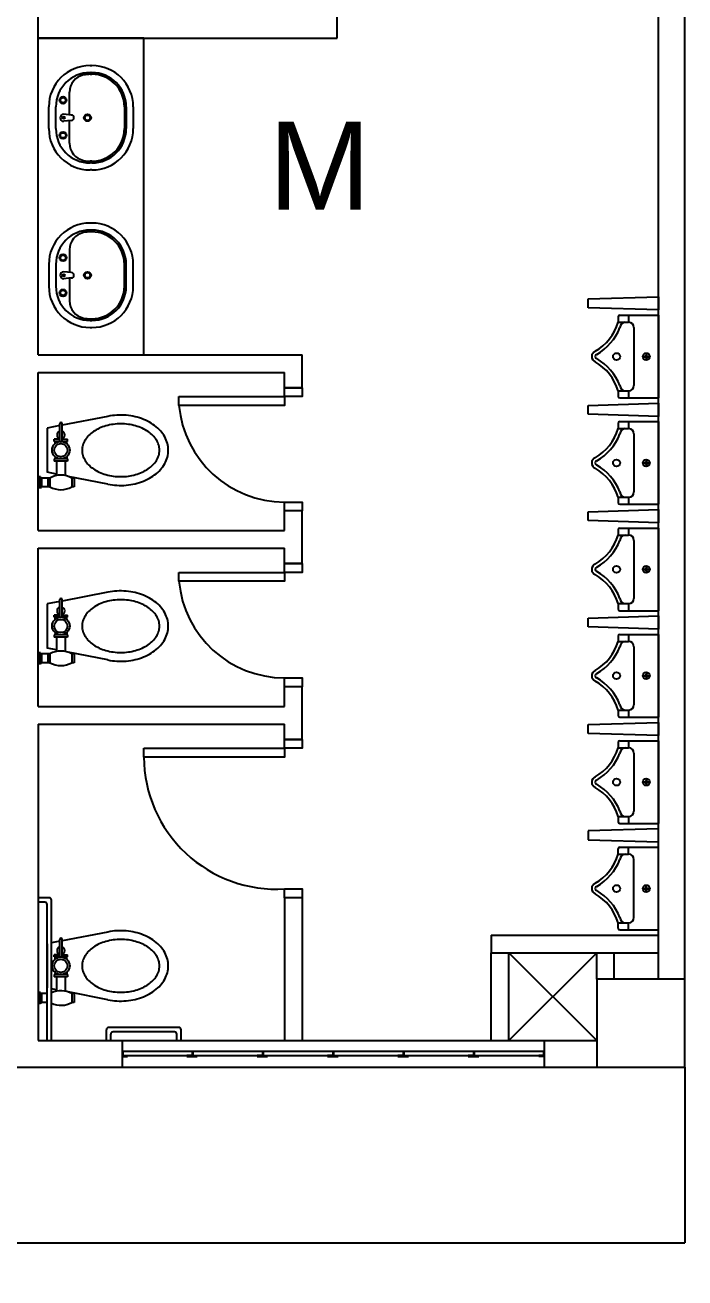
# Model space of a CAD drawing. Header units: millimetres. Extents: x -616979 to 2364082, y 43054 to 1637649.
# Drawn here: x -375021 to -371270, y 75550 to 82674 of the extents above; entities that cross this region are included whole.
import ezdxf

# ---------------------------------------------------------------- set-up
doc = ezdxf.new("R2010")
doc.units = ezdxf.units.MM
for name, color, linetype in [('a-columns', 7, 'Continuous'), ('a-door', 1, 'Continuous'), ('a-label', 9, 'Continuous'), ('a-line', 7, 'Continuous'), ('a-plumbing fixtures', 7, 'Continuous'), ('a-wall', 5, 'Continuous'), ('a-window', 8, 'Continuous')]:
    doc.layers.add(name, color=color, linetype=linetype)
doc.styles.add('-kitz', font='arial.ttf')

msp = doc.modelspace()

# ---------------------------------------------------------------- hatches: boundary and pattern name
at = {"layer": 'a-wall'}
for points in [[(-374464.635, 76839.271), (-374469.635, 76839.271), (-374469.635, 76809.271), (-374439.635, 76809.271), (-374439.635, 76814.271), (-374464.635, 76814.271)], [(-374464.635, 76839.271), (-374469.635, 76839.271), (-374469.635, 76809.271), (-374439.635, 76809.271), (-374439.635, 76814.271), (-374464.635, 76814.271)], [(-373642.135, 76809.271), (-373642.135, 76814.271), (-373667.135, 76814.271), (-373667.135, 76839.271), (-373672.135, 76839.271), (-373672.135, 76814.271), (-373702.135, 76814.271), (-373702.135, 76809.271)], [(-373642.135, 76809.271), (-373642.135, 76814.271), (-373667.135, 76814.271), (-373667.135, 76839.271), (-373672.135, 76839.271), (-373672.135, 76814.271), (-373702.135, 76814.271), (-373702.135, 76809.271)], [(-373242.135, 76809.271), (-373242.135, 76814.271), (-373267.135, 76814.271), (-373267.135, 76839.271), (-373272.135, 76839.271), (-373272.135, 76814.271), (-373302.135, 76814.271), (-373302.135, 76809.271)], [(-373242.135, 76809.271), (-373242.135, 76814.271), (-373267.135, 76814.271), (-373267.135, 76839.271), (-373272.135, 76839.271), (-373272.135, 76814.271), (-373302.135, 76814.271), (-373302.135, 76809.271)], [(-372074.635, 76814.271), (-372099.635, 76814.271), (-372099.635, 76809.271), (-372069.635, 76809.271), (-372069.635, 76839.271), (-372074.635, 76839.271)], [(-372074.635, 76814.271), (-372099.635, 76814.271), (-372099.635, 76809.271), (-372069.635, 76809.271), (-372069.635, 76839.271), (-372074.635, 76839.271)]]:
    msp.add_hatch(color=256, dxfattribs=at).paths.add_polyline_path(points)
at = {"layer": 'a-window'}
for points in [[(-374042.135, 76809.271), (-374042.135, 76814.271), (-374067.135, 76814.271), (-374067.135, 76839.271), (-374072.135, 76839.271), (-374072.135, 76814.271), (-374102.135, 76814.271), (-374102.135, 76809.271)], [(-374042.135, 76809.271), (-374042.135, 76814.271), (-374067.135, 76814.271), (-374067.135, 76839.271), (-374072.135, 76839.271), (-374072.135, 76814.271), (-374102.135, 76814.271), (-374102.135, 76809.271)], [(-372842.135, 76809.271), (-372842.135, 76814.271), (-372867.135, 76814.271), (-372867.135, 76839.271), (-372872.135, 76839.271), (-372872.135, 76814.271), (-372902.135, 76814.271), (-372902.135, 76809.271)], [(-372842.135, 76809.271), (-372842.135, 76814.271), (-372867.135, 76814.271), (-372867.135, 76839.271), (-372872.135, 76839.271), (-372872.135, 76814.271), (-372902.135, 76814.271), (-372902.135, 76809.271)], [(-372442.135, 76809.271), (-372442.135, 76814.271), (-372467.135, 76814.271), (-372467.135, 76839.271), (-372472.135, 76839.271), (-372472.135, 76814.271), (-372502.135, 76814.271), (-372502.135, 76809.271)], [(-372442.135, 76809.271), (-372442.135, 76814.271), (-372467.135, 76814.271), (-372467.135, 76839.271), (-372472.135, 76839.271), (-372472.135, 76814.271), (-372502.135, 76814.271), (-372502.135, 76809.271)]]:
    msp.add_hatch(color=8, dxfattribs=at).paths.add_polyline_path(points)

# ---------------------------------------------------------------- linework, layer by layer
at = {"layer": 'a-columns'}
msp.add_lwpolyline([(-371269.635, 77249.271), (-371769.635, 77249.271), (-371769.635, 76749.271), (-371269.635, 76749.271)], close=True, dxfattribs=at)
at = {"layer": 'a-door'}
for p, q in [((-373446.331, 80611.771), (-373546.331, 80611.771)), ((-373446.331, 79911.771), (-373546.331, 79911.771)), ((-373446.331, 79611.771), (-373546.331, 79611.771)), ((-373446.331, 78911.771), (-373546.331, 78911.771)), ((-373446.331, 78611.771), (-373546.331, 78611.771)), ((-373446.331, 77711.771), (-373546.331, 77711.771))]:
    msp.add_line(p, q, dxfattribs=at)
for points in [[(-373546.331, 80611.771), (-373446.331, 80611.771), (-373446.331, 80561.771), (-373546.331, 80561.771)], [(-374146.331, 80561.771), (-373546.331, 80561.771), (-373546.331, 80511.771), (-374146.331, 80511.771)], [(-373546.331, 79961.771), (-373446.331, 79961.771), (-373446.331, 79911.771), (-373546.331, 79911.771)], [(-373546.331, 79611.771), (-373446.331, 79611.771), (-373446.331, 79561.771), (-373546.331, 79561.771)], [(-374146.331, 79561.771), (-373546.331, 79561.771), (-373546.331, 79511.771), (-374146.331, 79511.771)], [(-373546.331, 78961.771), (-373446.331, 78961.771), (-373446.331, 78911.771), (-373546.331, 78911.771)], [(-373546.331, 78611.771), (-373446.331, 78611.771), (-373446.331, 78561.771), (-373546.331, 78561.771)], [(-374346.331, 78561.771), (-373546.331, 78561.771), (-373546.331, 78511.771), (-374346.331, 78511.771)], [(-373546.331, 77761.771), (-373446.331, 77761.771), (-373446.331, 77711.771), (-373546.331, 77711.771)]]:
    msp.add_lwpolyline(points, close=True, dxfattribs=at)
for centre, radius, start, end in [((-373544.788, 80565.727), 603.958, 185.1254488, 269.853657), ((-373544.788, 79565.727), 603.958, 185.1254488, 269.853657), ((-373590.395, 78516.436), 755.95, 180.3535258, 273.3416947)]:
    msp.add_arc(centre, radius, start, end, dxfattribs=at)
at = {"layer": 'a-line', "color": 8}
for p in [(-371269.635, 76749.271), (-378269.635, 75749.271)]:
    msp.add_line(p, (-371269.635, 75749.271), dxfattribs=at)
at = {"layer": 'a-line'}
for radius, start, end in [(72110.798, 335.06515321, 50.87164645), (70610.798, 336.25456373, 49.68223593)]:
    msp.add_arc((-422444.654, 99074.101), radius, start, end, dxfattribs=at)
at = {"layer": 'a-plumbing fixtures', "color": 8}
for p, q in [((-374346.331, 80799.271), (-374346.331, 82599.271)), ((-374651.331, 82444.142), (-374641.331, 82444.142)), ((-374651.331, 82404.142), (-374641.331, 82404.142)), ((-374651.331, 82394.142), (-374641.331, 82394.142)), ((-374768.331, 82163.295), (-374768.331, 82292.424)), ((-374886.331, 82085.142), (-374886.331, 82209.142)), ((-374846.331, 82085.142), (-374846.331, 82209.142)), ((-374758.331, 82162.142), (-374801.704, 82167.142)), ((-374456.331, 82209.142), (-374456.331, 82085.142)), ((-374446.331, 82209.142), (-374446.331, 82085.142)), ((-374406.331, 82209.142), (-374406.331, 82085.142)), ((-374758.331, 82132.142), (-374801.704, 82127.142)), ((-374768.331, 82001.859), (-374768.331, 82130.989)), ((-374641.331, 81900.142), (-374651.331, 81900.142)), ((-374641.331, 81890.142), (-374651.331, 81890.142)), ((-374641.331, 81850.142), (-374651.331, 81850.142)), ((-374641.331, 81548.401), (-374651.331, 81548.401)), ((-374641.331, 81508.401), (-374651.331, 81508.401)), ((-374641.331, 81498.401), (-374651.331, 81498.401)), ((-374768.331, 81396.684), (-374768.331, 81267.554)), ((-374886.331, 81313.401), (-374886.331, 81189.401)), ((-374846.331, 81313.401), (-374846.331, 81189.401)), ((-374456.331, 81189.401), (-374456.331, 81313.401)), ((-374446.331, 81189.401), (-374446.331, 81313.401)), ((-374406.331, 81189.401), (-374406.331, 81313.401)), ((-374758.331, 81266.401), (-374801.704, 81271.401)), ((-374758.331, 81236.401), (-374801.704, 81231.401)), ((-374768.331, 81235.248), (-374768.331, 81106.119)), ((-371819.635, 81116.771), (-371419.635, 81129.271)), ((-371819.635, 81066.771), (-371819.635, 81116.771)), ((-371419.635, 81129.271), (-371419.635, 81054.271)), ((-374651.331, 81004.401), (-374641.331, 81004.401)), ((-371419.635, 81054.271), (-371819.635, 81066.771)), ((-374651.331, 80994.401), (-374641.331, 80994.401)), ((-374651.331, 80954.401), (-374641.331, 80954.401)), ((-371819.635, 80511.771), (-371419.635, 80524.271)), ((-371819.635, 80461.771), (-371819.635, 80511.771)), ((-371419.635, 80524.271), (-371419.635, 80449.271)), ((-374550.531, 80449.03), (-374810.881, 80399.113)), ((-371419.635, 80449.271), (-371819.635, 80461.771)), ((-374824.381, 80396.524), (-374896.331, 80382.73)), ((-374896.331, 80382.73), (-374896.331, 80131.43)), ((-374824.381, 80307.08), (-374824.381, 80407.08)), ((-374810.881, 80307.08), (-374810.881, 80407.08)), ((-374855.131, 80307.08), (-374855.131, 80319.58)), ((-374824.381, 80319.58), (-374855.131, 80319.58)), ((-374824.381, 80307.08), (-374855.131, 80307.08)), ((-374851.063, 80294.258), (-374851.063, 80307.08)), ((-374810.881, 80319.58), (-374780.131, 80319.58)), ((-374810.881, 80307.08), (-374780.131, 80307.08)), ((-374784.198, 80294.258), (-374784.198, 80307.08)), ((-374780.131, 80307.08), (-374780.131, 80319.58)), ((-374851.063, 80219.901), (-374851.063, 80207.08)), ((-374784.198, 80219.901), (-374784.198, 80207.08)), ((-374855.131, 80207.08), (-374855.131, 80194.58)), ((-374780.131, 80207.08), (-374855.131, 80207.08)), ((-374780.131, 80194.58), (-374855.131, 80194.58)), ((-374842.631, 80194.58), (-374842.631, 80112.48)), ((-374792.631, 80194.58), (-374792.631, 80112.48)), ((-374780.131, 80207.08), (-374780.131, 80194.58)), ((-374933.831, 80104.822), (-374946.331, 80104.822)), ((-374946.331, 80104.822), (-374946.331, 80042.322)), ((-374933.831, 80042.322), (-374933.831, 80104.822)), ((-374933.831, 80104.822), (-374933.831, 80098.572)), ((-374933.831, 80098.572), (-374933.831, 80101.697)), ((-374933.831, 80101.697), (-374927.581, 80101.697)), ((-374927.581, 80101.697), (-374927.581, 80045.447)), ((-374892.631, 80098.572), (-374927.581, 80098.572)), ((-374842.631, 80120.963), (-374896.331, 80131.43)), ((-374892.631, 80098.572), (-374892.631, 80048.572)), ((-374880.131, 80098.572), (-374892.631, 80098.572)), ((-374880.131, 80098.572), (-374880.131, 80048.572)), ((-374550.531, 80064.03), (-374776.086, 80107.993)), ((-374755.131, 80098.572), (-374755.131, 80048.572)), ((-374742.631, 80098.572), (-374755.131, 80098.572)), ((-374742.631, 80098.572), (-374742.631, 80048.572)), ((-374933.831, 80042.322), (-374946.331, 80042.322)), ((-374933.831, 80048.572), (-374933.831, 80045.447)), ((-374933.831, 80042.322), (-374933.831, 80048.572)), ((-374933.831, 80045.447), (-374927.581, 80045.447)), ((-374892.631, 80048.572), (-374927.581, 80048.572)), ((-374880.131, 80048.572), (-374892.631, 80048.572)), ((-374742.631, 80048.572), (-374755.131, 80048.572)), ((-371819.635, 79906.771), (-371419.635, 79919.271)), ((-371819.635, 79856.771), (-371819.635, 79906.771)), ((-371419.635, 79919.271), (-371419.635, 79844.271)), ((-371419.635, 79844.271), (-371819.635, 79856.771)), ((-374550.531, 79449.03), (-374810.881, 79399.113)), ((-374824.381, 79396.524), (-374896.331, 79382.73)), ((-374896.331, 79382.73), (-374896.331, 79131.43)), ((-374824.381, 79307.08), (-374824.381, 79407.08)), ((-374810.881, 79307.08), (-374810.881, 79407.08)), ((-374855.131, 79307.08), (-374855.131, 79319.58)), ((-374824.381, 79319.58), (-374855.131, 79319.58)), ((-374824.381, 79307.08), (-374855.131, 79307.08)), ((-374851.063, 79294.258), (-374851.063, 79307.08)), ((-374810.881, 79319.58), (-374780.131, 79319.58)), ((-374810.881, 79307.08), (-374780.131, 79307.08)), ((-374784.198, 79294.258), (-374784.198, 79307.08)), ((-374780.131, 79307.08), (-374780.131, 79319.58)), ((-371819.635, 79301.771), (-371419.635, 79314.271)), ((-371819.635, 79251.771), (-371819.635, 79301.771)), ((-371419.635, 79314.271), (-371419.635, 79239.271)), ((-371419.635, 79239.271), (-371819.635, 79251.771)), ((-374855.131, 79207.08), (-374855.131, 79194.58)), ((-374780.131, 79207.08), (-374855.131, 79207.08)), ((-374780.131, 79194.58), (-374855.131, 79194.58)), ((-374851.063, 79219.901), (-374851.063, 79207.08)), ((-374842.631, 79194.58), (-374842.631, 79112.48)), ((-374792.631, 79194.58), (-374792.631, 79112.48)), ((-374784.198, 79219.901), (-374784.198, 79207.08)), ((-374780.131, 79207.08), (-374780.131, 79194.58)), ((-374933.831, 79104.822), (-374946.331, 79104.822)), ((-374946.331, 79104.822), (-374946.331, 79042.322)), ((-374933.831, 79042.322), (-374933.831, 79104.822)), ((-374933.831, 79104.822), (-374933.831, 79098.572)), ((-374933.831, 79098.572), (-374933.831, 79101.697)), ((-374933.831, 79101.697), (-374927.581, 79101.697)), ((-374927.581, 79101.697), (-374927.581, 79045.447)), ((-374892.631, 79098.572), (-374927.581, 79098.572)), ((-374842.631, 79120.963), (-374896.331, 79131.43)), ((-374892.631, 79098.572), (-374892.631, 79048.572)), ((-374880.131, 79098.572), (-374892.631, 79098.572)), ((-374880.131, 79098.572), (-374880.131, 79048.572)), ((-374550.531, 79064.03), (-374776.086, 79107.993)), ((-374755.131, 79098.572), (-374755.131, 79048.572)), ((-374742.631, 79098.572), (-374755.131, 79098.572)), ((-374742.631, 79098.572), (-374742.631, 79048.572)), ((-374933.831, 79042.322), (-374946.331, 79042.322)), ((-374933.831, 79048.572), (-374933.831, 79045.447)), ((-374933.831, 79042.322), (-374933.831, 79048.572)), ((-374933.831, 79045.447), (-374927.581, 79045.447)), ((-374892.631, 79048.572), (-374927.581, 79048.572)), ((-374880.131, 79048.572), (-374892.631, 79048.572)), ((-374742.631, 79048.572), (-374755.131, 79048.572)), ((-371819.635, 78696.771), (-371419.635, 78709.271)), ((-371819.635, 78646.771), (-371819.635, 78696.771)), ((-371419.635, 78709.271), (-371419.635, 78634.271)), ((-371419.635, 78634.271), (-371819.635, 78646.771)), ((-371419.635, 78104.271), (-371819.635, 78091.771)), ((-371819.635, 78091.771), (-371819.635, 78041.771)), ((-371419.635, 78029.271), (-371419.635, 78104.271)), ((-371819.635, 78041.771), (-371419.635, 78029.271)), ((-374550.531, 77517.042), (-374810.881, 77467.126)), ((-374896.331, 77450.742), (-374896.331, 77199.442)), ((-374824.381, 77464.537), (-374871.331, 77455.536)), ((-374824.381, 77375.092), (-374824.381, 77475.092)), ((-374810.881, 77375.092), (-374810.881, 77475.092)), ((-374855.131, 77375.092), (-374855.131, 77387.592)), ((-374824.381, 77387.592), (-374855.131, 77387.592)), ((-374824.381, 77375.092), (-374855.131, 77375.092)), ((-374851.063, 77362.271), (-374851.063, 77375.092)), ((-374810.881, 77387.592), (-374780.131, 77387.592)), ((-374810.881, 77375.092), (-374780.131, 77375.092)), ((-374784.198, 77362.271), (-374784.198, 77375.092)), ((-374780.131, 77375.092), (-374780.131, 77387.592)), ((-374855.131, 77275.092), (-374855.131, 77262.592)), ((-374780.131, 77275.092), (-374855.131, 77275.092)), ((-374780.131, 77262.592), (-374855.131, 77262.592)), ((-374851.063, 77287.914), (-374851.063, 77275.092)), ((-374842.631, 77262.592), (-374842.631, 77180.493)), ((-374792.631, 77262.592), (-374792.631, 77180.493)), ((-374784.198, 77287.914), (-374784.198, 77275.092)), ((-374780.131, 77275.092), (-374780.131, 77262.592)), ((-374933.831, 77172.835), (-374946.331, 77172.835)), ((-374946.331, 77172.835), (-374946.331, 77110.335)), ((-374933.831, 77110.335), (-374933.831, 77172.835)), ((-374933.831, 77172.835), (-374933.831, 77166.585)), ((-374933.831, 77166.585), (-374933.831, 77169.71)), ((-374933.831, 77169.71), (-374927.581, 77169.71)), ((-374927.581, 77169.71), (-374927.581, 77113.46)), ((-374896.331, 77166.585), (-374927.581, 77166.585)), ((-374842.631, 77188.976), (-374871.331, 77194.57)), ((-374550.531, 77132.042), (-374776.086, 77176.005)), ((-374755.131, 77166.585), (-374755.131, 77116.585)), ((-374742.631, 77166.585), (-374755.131, 77166.585)), ((-374742.631, 77166.585), (-374742.631, 77116.585)), ((-374933.831, 77110.335), (-374946.331, 77110.335)), ((-374933.831, 77116.585), (-374933.831, 77113.46)), ((-374933.831, 77110.335), (-374933.831, 77116.585)), ((-374933.831, 77113.46), (-374927.581, 77113.46)), ((-374896.331, 77116.585), (-374927.581, 77116.585)), ((-374742.631, 77116.585), (-374755.131, 77116.585))]:
    msp.add_line(p, q, dxfattribs=at)
at = {"layer": 'a-plumbing fixtures', "color": 8, "linetype": 'Continuous'}
for p, q in [((-371649.635, 81014.271), (-371649.635, 80984.271)), ((-371639.635, 81024.271), (-371419.635, 81024.271)), ((-371589.635, 81024.271), (-371589.635, 80984.271)), ((-371419.635, 81024.271), (-371419.635, 80554.271)), ((-371649.635, 80984.271), (-371589.635, 80984.271)), ((-371559.635, 80954.271), (-371559.635, 80624.271)), ((-371509.635, 80790.271), (-371494.534, 80790.271)), ((-371490.635, 80809.271), (-371490.635, 80794.17)), ((-371488.635, 80809.271), (-371488.635, 80794.17)), ((-371484.737, 80790.271), (-371469.635, 80790.271)), ((-371509.635, 80788.271), (-371494.534, 80788.271)), ((-371490.635, 80784.373), (-371490.635, 80769.271)), ((-371488.635, 80784.373), (-371488.635, 80769.271)), ((-371484.737, 80788.271), (-371469.635, 80788.271)), ((-371649.635, 80594.271), (-371589.635, 80594.271)), ((-371649.635, 80594.271), (-371649.635, 80564.271)), ((-371589.635, 80594.271), (-371589.635, 80554.271)), ((-371639.635, 80554.271), (-371419.635, 80554.271)), ((-371649.635, 80409.271), (-371649.635, 80379.271)), ((-371649.635, 80379.271), (-371589.635, 80379.271)), ((-371639.635, 80419.271), (-371419.635, 80419.271)), ((-371589.635, 80419.271), (-371589.635, 80379.271)), ((-371419.635, 80419.271), (-371419.635, 79949.271)), ((-371559.635, 80349.271), (-371559.635, 80019.271)), ((-371509.635, 80185.271), (-371494.534, 80185.271)), ((-371509.635, 80183.271), (-371494.534, 80183.271)), ((-371490.635, 80204.271), (-371490.635, 80189.17)), ((-371490.635, 80179.373), (-371490.635, 80164.271)), ((-371488.635, 80204.271), (-371488.635, 80189.17)), ((-371488.635, 80179.373), (-371488.635, 80164.271)), ((-371484.737, 80185.271), (-371469.635, 80185.271)), ((-371484.737, 80183.271), (-371469.635, 80183.271)), ((-371649.635, 79989.271), (-371589.635, 79989.271)), ((-371649.635, 79989.271), (-371649.635, 79959.271)), ((-371639.635, 79949.271), (-371419.635, 79949.271)), ((-371589.635, 79989.271), (-371589.635, 79949.271)), ((-371649.635, 79804.271), (-371649.635, 79774.271)), ((-371639.635, 79814.271), (-371419.635, 79814.271)), ((-371589.635, 79814.271), (-371589.635, 79774.271)), ((-371419.635, 79814.271), (-371419.635, 79344.271)), ((-371649.635, 79774.271), (-371589.635, 79774.271)), ((-371559.635, 79744.271), (-371559.635, 79414.271)), ((-371509.635, 79580.271), (-371494.534, 79580.271)), ((-371509.635, 79578.271), (-371494.534, 79578.271)), ((-371490.635, 79599.271), (-371490.635, 79584.17)), ((-371488.635, 79599.271), (-371488.635, 79584.17)), ((-371484.737, 79580.271), (-371469.635, 79580.271)), ((-371484.737, 79578.271), (-371469.635, 79578.271)), ((-371490.635, 79574.373), (-371490.635, 79559.271)), ((-371488.635, 79574.373), (-371488.635, 79559.271)), ((-371649.635, 79384.271), (-371589.635, 79384.271)), ((-371649.635, 79384.271), (-371649.635, 79354.271)), ((-371589.635, 79384.271), (-371589.635, 79344.271)), ((-371639.635, 79344.271), (-371419.635, 79344.271)), ((-371649.635, 79199.271), (-371649.635, 79169.271)), ((-371649.635, 79169.271), (-371589.635, 79169.271)), ((-371639.635, 79209.271), (-371419.635, 79209.271)), ((-371589.635, 79209.271), (-371589.635, 79169.271)), ((-371419.635, 79209.271), (-371419.635, 78739.271)), ((-371559.635, 79139.271), (-371559.635, 78809.271)), ((-371509.635, 78975.271), (-371494.534, 78975.271)), ((-371509.635, 78973.271), (-371494.534, 78973.271)), ((-371490.635, 78994.271), (-371490.635, 78979.17)), ((-371490.635, 78969.373), (-371490.635, 78954.271)), ((-371488.635, 78994.271), (-371488.635, 78979.17)), ((-371488.635, 78969.373), (-371488.635, 78954.271)), ((-371484.737, 78975.271), (-371469.635, 78975.271)), ((-371484.737, 78973.271), (-371469.635, 78973.271)), ((-371649.635, 78779.271), (-371589.635, 78779.271)), ((-371649.635, 78779.271), (-371649.635, 78749.271)), ((-371639.635, 78739.271), (-371419.635, 78739.271)), ((-371589.635, 78779.271), (-371589.635, 78739.271)), ((-371649.635, 78594.271), (-371649.635, 78564.271)), ((-371639.635, 78604.271), (-371419.635, 78604.271)), ((-371589.635, 78604.271), (-371589.635, 78564.271)), ((-371419.635, 78604.271), (-371419.635, 78134.271)), ((-371649.635, 78564.271), (-371589.635, 78564.271)), ((-371559.635, 78534.271), (-371559.635, 78204.271)), ((-371509.635, 78370.271), (-371494.534, 78370.271)), ((-371509.635, 78368.271), (-371494.534, 78368.271)), ((-371490.635, 78389.271), (-371490.635, 78374.17)), ((-371488.635, 78389.271), (-371488.635, 78374.17)), ((-371484.737, 78370.271), (-371469.635, 78370.271)), ((-371484.737, 78368.271), (-371469.635, 78368.271)), ((-371490.635, 78364.373), (-371490.635, 78349.271)), ((-371488.635, 78364.373), (-371488.635, 78349.271)), ((-371649.635, 78174.271), (-371649.635, 78144.271)), ((-371649.635, 78174.271), (-371589.635, 78174.271)), ((-371589.635, 78174.271), (-371589.635, 78134.271)), ((-371639.635, 78134.271), (-371419.635, 78134.271)), ((-371649.635, 77959.271), (-371649.635, 77989.271)), ((-371649.635, 77959.271), (-371589.635, 77959.271)), ((-371639.635, 77999.271), (-371419.635, 77999.271)), ((-371589.635, 77959.271), (-371589.635, 77999.271)), ((-371559.635, 77599.271), (-371559.635, 77929.271)), ((-371509.635, 77765.271), (-371494.534, 77765.271)), ((-371509.635, 77763.271), (-371494.534, 77763.271)), ((-371490.635, 77769.17), (-371490.635, 77784.271)), ((-371490.635, 77744.271), (-371490.635, 77759.373)), ((-371488.635, 77769.17), (-371488.635, 77784.271)), ((-371488.635, 77744.271), (-371488.635, 77759.373)), ((-371484.737, 77765.271), (-371469.635, 77765.271)), ((-371484.737, 77763.271), (-371469.635, 77763.271)), ((-371649.635, 77569.271), (-371589.635, 77569.271)), ((-371649.635, 77539.271), (-371649.635, 77569.271)), ((-371639.635, 77529.271), (-371419.635, 77529.271)), ((-371589.635, 77529.271), (-371589.635, 77569.271))]:
    msp.add_line(p, q, dxfattribs=at)
at = {"layer": 'a-plumbing fixtures', "color": 8}
for centre, radius in [((-374805.461, 82247.142), 20), ((-374805.461, 82247.142), 15), ((-374801.704, 82147.142), 6.243), ((-374666.331, 82147.142), 20), ((-374666.331, 82147.142), 15), ((-374805.461, 82047.142), 20), ((-374805.461, 82047.142), 15), ((-374805.461, 81351.401), 20), ((-374805.461, 81351.401), 15), ((-374801.704, 81251.401), 6.243), ((-374666.331, 81251.401), 20), ((-374666.331, 81251.401), 15), ((-374805.461, 81151.401), 20), ((-374805.461, 81151.401), 15), ((-374817.631, 80257.08), 50), ((-374817.631, 80257.08), 37.5), ((-374817.631, 79257.08), 50), ((-374817.631, 79257.08), 37.5), ((-374817.631, 77325.092), 50), ((-374817.631, 77325.092), 37.5)]:
    msp.add_circle(centre, radius, dxfattribs=at)
at = {"layer": 'a-plumbing fixtures', "color": 8, "linetype": 'Continuous'}
for centre in [(-371658.415, 80789.271), (-371489.635, 80789.271), (-371658.415, 80184.271), (-371489.635, 80184.271), (-371658.415, 79579.271), (-371489.635, 79579.271), (-371658.415, 78974.271), (-371489.635, 78974.271), (-371658.415, 78369.271), (-371489.635, 78369.271), (-371658.415, 77764.271), (-371489.635, 77764.271)]:
    msp.add_circle(centre, 20, dxfattribs=at)
at = {"layer": 'a-plumbing fixtures', "color": 8}
for centre, radius, start, end in [((-374651.331, 82209.142), 235, 90, 180), ((-374641.331, 82209.142), 235, 0, 90), ((-374651.331, 82209.142), 195, 90, 180), ((-374668.331, 82292.424), 100, 101.536959, 180), ((-374651.331, 82209.142), 185, 90, 101.536959), ((-374641.331, 82209.142), 195, 0, 90), ((-374641.331, 82209.142), 185, 0, 90), ((-374801.704, 82147.142), 20, 90, 270), ((-374758.331, 82147.142), 15, 270, 90), ((-374651.331, 82085.142), 235, 180, 270), ((-374651.331, 82085.142), 195, 180, 270), ((-374641.331, 82085.142), 185, 270, 0), ((-374641.331, 82085.142), 195, 270, 0), ((-374641.331, 82085.142), 235, 270, 0), ((-374668.331, 82001.859), 100, 180, 258.463041), ((-374651.331, 82085.142), 185, 258.463041, 270), ((-374651.331, 81313.401), 235, 90, 180), ((-374651.331, 81313.401), 195, 90, 180), ((-374641.331, 81313.401), 235, 0, 90), ((-374641.331, 81313.401), 195, 0, 90), ((-374668.331, 81396.684), 100, 101.536959, 180), ((-374651.331, 81313.401), 185, 90, 101.536959), ((-374641.331, 81313.401), 185, 0, 90), ((-374801.704, 81251.401), 20, 90, 270), ((-374758.331, 81251.401), 15, 270, 90), ((-374651.331, 81189.401), 235, 180, 270), ((-374651.331, 81189.401), 195, 180, 270), ((-374641.331, 81189.401), 185, 270, 0), ((-374641.331, 81189.401), 195, 270, 0), ((-374641.331, 81189.401), 235, 270, 0), ((-374668.331, 81106.119), 100, 180, 258.463041), ((-374651.331, 81189.401), 185, 258.463041, 270), ((-374477.75, 80100.492), 356.012, 93.4144985, 101.7936922), ((-374477.07, 80092.869), 363.662, 85.1888191, 93.4499231), ((-374475.961, 80103.428), 353.047, 76.7982905, 85.2243902), ((-374469.637, 80129.459), 326.259, 67.9537023, 76.8355496), ((-374817.631, 80343.23), 21.797, 108.039276, 251.960724), ((-374817.631, 80407.08), 6.75, 0, 180), ((-374817.631, 80343.23), 21.797, 288.039276, 71.960724), ((-374531.353, 80212.856), 180.776, 124.0737374, 135.3657223), ((-374507.101, 80177.367), 223.759, 114.3323623, 124.1263519), ((-374489.399, 80138.813), 266.182, 105.6626164, 114.384851), ((-374479.951, 80106.018), 300.31, 97.6619613, 105.7091653), ((-374477.181, 80087.173), 319.356, 89.9801042, 97.703553), ((-374476.96, 80087.173), 319.356, 82.296447, 90.0198958), ((-374474.191, 80106.018), 300.31, 74.2908347, 82.3380387), ((-374464.742, 80138.813), 266.182, 65.615149, 74.3373836), ((-374447.04, 80177.367), 223.759, 55.8736481, 65.6676377), ((-374455.252, 80164.456), 288.422, 58.349299, 67.9927593), ((-374422.789, 80212.856), 180.776, 44.6342777, 55.9262626), ((-374433.036, 80200.192), 246.344, 47.6731347, 58.3864821), ((-374406.382, 80229.327), 206.856, 35.6604886, 47.6973814), ((-374579.825, 80252.365), 117.858, 148.5076859, 163.5229414), ((-374557.593, 80238.652), 143.979, 135.3343881, 148.476292), ((-374396.548, 80238.652), 143.979, 31.5237079, 44.6656119), ((-374374.316, 80252.365), 117.858, 16.4770586, 31.4923141), ((-374380.861, 80247.672), 175.426, 22.2179226, 35.6516378), ((-374362.481, 80255.359), 155.504, 7.6008212, 22.1566713), ((-374592.559, 80256.369), 104.512, 163.6482619, 179.9122405), ((-374592.559, 80256.69), 104.512, 180.0877595, 196.3517381), ((-374579.825, 80260.694), 117.858, 196.4770586, 211.4923141), ((-374374.316, 80260.694), 117.858, 328.5076859, 343.5229414), ((-374361.582, 80256.369), 104.512, 0.0877595, 16.3517381), ((-374361.582, 80256.69), 104.512, 343.6482619, 359.9122405), ((-374362.485, 80257.701), 155.508, 337.8388906, 352.3944772), ((-374355.794, 80256.53), 148.721, 352.5006055, 7.4946845), ((-374557.593, 80274.407), 143.979, 211.523708, 224.6656119), ((-374531.353, 80300.203), 180.776, 224.6342777, 235.9262626), ((-374507.101, 80335.692), 223.759, 235.8736481, 245.6676377), ((-374447.04, 80335.692), 223.759, 294.3323623, 304.1263519), ((-374422.789, 80300.203), 180.776, 304.0737374, 315.3657223), ((-374396.548, 80274.407), 143.979, 315.3343881, 328.476292), ((-374406.391, 80283.74), 206.868, 312.2990685, 324.3355213), ((-374380.868, 80265.391), 175.434, 324.3443582, 337.7776567), ((-374817.631, 79987.56), 127.397, 60.6205568, 119.3794432), ((-374489.399, 80374.246), 266.182, 245.615149, 254.3373836), ((-374479.951, 80407.041), 300.31, 254.2908347, 262.3380387), ((-374477.181, 80425.886), 319.356, 262.296447, 270.0198958), ((-374476.96, 80425.886), 319.356, 269.9801042, 277.703553), ((-374474.191, 80407.041), 300.31, 277.6619613, 285.7091653), ((-374469.64, 80383.61), 326.27, 283.1617666, 292.043424), ((-374464.742, 80374.246), 266.182, 285.6626164, 294.384851), ((-374455.258, 80348.614), 288.435, 292.0043673, 301.6475398), ((-374433.044, 80312.878), 246.357, 301.6103549, 312.323322), ((-374817.631, 80159.585), 127.397, 240.6205568, 299.3794432), ((-374477.751, 80412.562), 356.007, 258.2036454, 266.5829207), ((-374477.07, 80420.191), 363.662, 266.5474959, 274.8085926), ((-374475.962, 80409.637), 353.053, 274.7730219, 283.199025), ((-374477.75, 79100.492), 356.012, 93.4144985, 101.7936922), ((-374477.07, 79092.869), 363.662, 85.1888191, 93.4499231), ((-374475.961, 79103.428), 353.047, 76.7982905, 85.2243902), ((-374469.637, 79129.459), 326.259, 67.9537023, 76.8355496), ((-374817.631, 79407.08), 6.75, 0, 180), ((-374507.101, 79177.367), 223.759, 114.3323623, 124.1263519), ((-374489.399, 79138.813), 266.182, 105.6626164, 114.384851), ((-374479.951, 79106.018), 300.31, 97.6619613, 105.7091653), ((-374477.181, 79087.173), 319.356, 89.9801042, 97.703553), ((-374476.96, 79087.173), 319.356, 82.296447, 90.0198958), ((-374474.191, 79106.018), 300.31, 74.2908347, 82.3380387), ((-374464.742, 79138.813), 266.182, 65.615149, 74.3373836), ((-374447.04, 79177.367), 223.759, 55.8736481, 65.6676377), ((-374455.252, 79164.456), 288.422, 58.349299, 67.9927593), ((-374433.036, 79200.192), 246.344, 47.6731347, 58.3864821), ((-374406.382, 79229.327), 206.856, 35.6604886, 47.6973814), ((-374817.631, 79343.23), 21.797, 108.039276, 251.960724), ((-374817.631, 79343.23), 21.797, 288.039276, 71.960724), ((-374579.825, 79252.365), 117.858, 148.5076859, 163.5229414), ((-374557.593, 79238.652), 143.979, 135.3343881, 148.476292), ((-374531.353, 79212.856), 180.776, 124.0737374, 135.3657223), ((-374422.789, 79212.856), 180.776, 44.6342777, 55.9262626), ((-374396.548, 79238.652), 143.979, 31.5237079, 44.6656119), ((-374374.316, 79252.365), 117.858, 16.4770586, 31.4923141), ((-374380.861, 79247.672), 175.426, 22.2179226, 35.6516378), ((-374362.481, 79255.359), 155.504, 7.6008212, 22.1566713), ((-374592.559, 79256.369), 104.512, 163.6482619, 179.9122405), ((-374592.559, 79256.69), 104.512, 180.0877595, 196.3517381), ((-374579.825, 79260.694), 117.858, 196.4770586, 211.4923141), ((-374374.316, 79260.694), 117.858, 328.5076859, 343.5229414), ((-374361.582, 79256.369), 104.512, 0.0877595, 16.3517381), ((-374361.582, 79256.69), 104.512, 343.6482619, 359.9122405), ((-374362.485, 79257.701), 155.508, 337.8388906, 352.3944772), ((-374355.794, 79256.53), 148.721, 352.5006055, 7.4946845), ((-374557.593, 79274.407), 143.979, 211.523708, 224.6656119), ((-374531.353, 79300.203), 180.776, 224.6342777, 235.9262626), ((-374507.101, 79335.692), 223.759, 235.8736481, 245.6676377), ((-374447.04, 79335.692), 223.759, 294.3323623, 304.1263519), ((-374422.789, 79300.203), 180.776, 304.0737374, 315.3657223), ((-374396.548, 79274.407), 143.979, 315.3343881, 328.476292), ((-374406.391, 79283.74), 206.868, 312.2990685, 324.3355213), ((-374380.868, 79265.391), 175.434, 324.3443582, 337.7776567), ((-374817.631, 78987.56), 127.397, 60.6205568, 119.3794432), ((-374489.399, 79374.246), 266.182, 245.615149, 254.3373836), ((-374479.951, 79407.041), 300.31, 254.2908347, 262.3380387), ((-374477.181, 79425.886), 319.356, 262.296447, 270.0198958), ((-374476.96, 79425.886), 319.356, 269.9801042, 277.703553), ((-374474.191, 79407.041), 300.31, 277.6619613, 285.7091653), ((-374469.64, 79383.61), 326.27, 283.1617666, 292.043424), ((-374464.742, 79374.246), 266.182, 285.6626164, 294.384851), ((-374455.258, 79348.614), 288.435, 292.0043673, 301.6475398), ((-374433.044, 79312.878), 246.357, 301.6103549, 312.323322), ((-374817.631, 79159.585), 127.397, 240.6205568, 299.3794432), ((-374477.751, 79412.562), 356.007, 258.2036454, 266.5829207), ((-374477.07, 79420.191), 363.662, 266.5474959, 274.8085926), ((-374475.962, 79409.637), 353.053, 274.7730219, 283.199025), ((-374477.75, 77168.505), 356.012, 93.4144985, 101.7936922), ((-374477.07, 77160.882), 363.662, 85.1888191, 93.4499231), ((-374475.961, 77171.44), 353.047, 76.7982905, 85.2243902), ((-374469.637, 77197.472), 326.259, 67.9537023, 76.8355496), ((-374817.631, 77475.092), 6.75, 0, 180), ((-374507.101, 77245.38), 223.759, 114.3323623, 124.1263519), ((-374489.399, 77206.826), 266.182, 105.6626164, 114.384851), ((-374479.951, 77174.031), 300.31, 97.6619613, 105.7091653), ((-374477.181, 77155.186), 319.356, 89.9801042, 97.703553), ((-374476.96, 77155.186), 319.356, 82.296447, 90.0198958), ((-374474.191, 77174.031), 300.31, 74.2908347, 82.3380387), ((-374464.742, 77206.826), 266.182, 65.615149, 74.3373836), ((-374447.04, 77245.38), 223.759, 55.8736481, 65.6676377), ((-374455.252, 77232.469), 288.422, 58.349299, 67.9927593), ((-374433.036, 77268.205), 246.344, 47.6731347, 58.3864821), ((-374406.382, 77297.34), 206.856, 35.6604886, 47.6973814), ((-374817.631, 77411.242), 21.797, 108.039276, 251.960724), ((-374817.631, 77411.242), 21.797, 288.039276, 71.960724), ((-374579.825, 77320.378), 117.858, 148.5076859, 163.5229414), ((-374557.593, 77306.665), 143.979, 135.3343881, 148.476292), ((-374531.353, 77280.868), 180.776, 124.0737374, 135.3657223), ((-374422.789, 77280.868), 180.776, 44.6342777, 55.9262626), ((-374396.548, 77306.665), 143.979, 31.5237079, 44.6656119), ((-374374.316, 77320.378), 117.858, 16.4770586, 31.4923141), ((-374380.861, 77315.685), 175.426, 22.2179226, 35.6516378), ((-374362.481, 77323.372), 155.504, 7.6008212, 22.1566713), ((-374592.559, 77324.382), 104.512, 163.6482619, 179.9122405), ((-374592.559, 77324.702), 104.512, 180.0877595, 196.3517381), ((-374361.582, 77324.382), 104.512, 0.0877595, 16.3517381), ((-374361.582, 77324.702), 104.512, 343.6482619, 359.9122405), ((-374362.485, 77325.714), 155.508, 337.8388906, 352.3944772), ((-374355.794, 77324.542), 148.721, 352.5006055, 7.4946845), ((-374579.825, 77328.707), 117.858, 196.4770586, 211.4923141), ((-374557.593, 77342.419), 143.979, 211.523708, 224.6656119), ((-374531.353, 77368.216), 180.776, 224.6342777, 235.9262626), ((-374422.789, 77368.216), 180.776, 304.0737374, 315.3657223), ((-374396.548, 77342.419), 143.979, 315.3343881, 328.476292), ((-374374.316, 77328.707), 117.858, 328.5076859, 343.5229414), ((-374406.391, 77351.753), 206.868, 312.2990685, 324.3355213), ((-374380.868, 77333.404), 175.434, 324.3443582, 337.7776567), ((-374817.631, 77055.572), 127.397, 60.6205568, 114.9303304), ((-374507.101, 77403.705), 223.759, 235.8736481, 245.6676377), ((-374489.399, 77442.258), 266.182, 245.615149, 254.3373836), ((-374479.951, 77475.053), 300.31, 254.2908347, 262.3380387), ((-374477.181, 77493.899), 319.356, 262.296447, 270.0198958), ((-374476.96, 77493.899), 319.356, 269.9801042, 277.703553), ((-374474.191, 77475.053), 300.31, 277.6619613, 285.7091653), ((-374464.742, 77442.258), 266.182, 285.6626164, 294.384851), ((-374447.04, 77403.705), 223.759, 294.3323623, 304.1263519), ((-374455.258, 77416.627), 288.435, 292.0043673, 301.6475398), ((-374433.044, 77380.89), 246.357, 301.6103549, 312.323322), ((-374817.631, 77227.598), 127.397, 245.0696696, 299.3794432), ((-374477.751, 77480.575), 356.007, 258.2036454, 266.5829207), ((-374477.07, 77488.203), 363.662, 266.5474959, 274.8085926), ((-374475.962, 77477.65), 353.053, 274.7730219, 283.199025), ((-374469.64, 77451.622), 326.27, 283.1617666, 292.043424)]:
    msp.add_arc(centre, radius, start, end, dxfattribs=at)
at = {"layer": 'a-plumbing fixtures', "color": 8, "linetype": 'Continuous'}
for centre, radius, start, end in [((-371639.635, 81014.271), 10, 90, 180), ((-371923.404, 81066.256), 285.781, 300.2035468, 343.3288029), ((-371923.404, 81066.256), 305.781, 299.8926275, 338.5170302), ((-371608.867, 80954.271), 30, 90, 180), ((-371589.635, 80954.271), 30, 0, 90), ((-371767.135, 80789.271), 32.5, 112.6198649, 247.3801351), ((-371767.135, 80789.271), 12.5, 108.0585779, 251.9414221), ((-371489.635, 80789.271), 5, 101.536959, 168.463041), ((-371489.635, 80789.271), 5, 11.536959, 78.463041), ((-371923.404, 80512.287), 285.781, 16.6711971, 59.7964532), ((-371923.404, 80512.287), 305.781, 21.4829698, 60.1073725), ((-371489.635, 80789.271), 5, 191.536959, 258.463041), ((-371489.635, 80789.271), 5, 281.536959, 348.463041), ((-371608.867, 80624.271), 30, 180, 270), ((-371589.635, 80624.271), 30, 270, 0), ((-371639.635, 80564.271), 10, 180, 270), ((-371923.404, 80461.256), 285.781, 300.2035468, 343.3288029), ((-371639.635, 80409.271), 10, 90, 180), ((-371608.867, 80349.271), 30, 90, 180), ((-371589.635, 80349.271), 30, 0, 90), ((-371923.404, 80461.256), 305.781, 299.8926275, 338.5170302), ((-371767.135, 80184.271), 32.5, 112.6198649, 247.3801351), ((-371767.135, 80184.271), 12.5, 108.0585779, 251.9414221), ((-371923.404, 79907.287), 285.781, 16.6711971, 59.7964532), ((-371923.404, 79907.287), 305.781, 21.4829698, 60.1073725), ((-371489.635, 80184.271), 5, 101.536959, 168.463041), ((-371489.635, 80184.271), 5, 191.536959, 258.463041), ((-371489.635, 80184.271), 5, 11.536959, 78.463041), ((-371489.635, 80184.271), 5, 281.536959, 348.463041), ((-371608.867, 80019.271), 30, 180, 270), ((-371589.635, 80019.271), 30, 270, 0), ((-371639.635, 79959.271), 10, 180, 270), ((-371639.635, 79804.271), 10, 90, 180), ((-371923.404, 79856.256), 285.781, 300.2035468, 343.3288029), ((-371923.404, 79856.256), 305.781, 299.8926275, 338.5170302), ((-371608.867, 79744.271), 30, 90, 180), ((-371589.635, 79744.271), 30, 0, 90), ((-371767.135, 79579.271), 32.5, 112.6198649, 247.3801351), ((-371767.135, 79579.271), 12.5, 108.0585779, 251.9414221), ((-371489.635, 79579.271), 5, 101.536959, 168.463041), ((-371489.635, 79579.271), 5, 191.536959, 258.463041), ((-371489.635, 79579.271), 5, 11.536959, 78.463041), ((-371489.635, 79579.271), 5, 281.536959, 348.463041), ((-371923.404, 79302.287), 285.781, 16.6711971, 59.7964532), ((-371923.404, 79302.287), 305.781, 21.4829698, 60.1073725), ((-371608.867, 79414.271), 30, 180, 270), ((-371589.635, 79414.271), 30, 270, 0), ((-371639.635, 79354.271), 10, 180, 270), ((-371923.404, 79251.256), 285.781, 300.2035468, 343.3288029), ((-371639.635, 79199.271), 10, 90, 180), ((-371608.867, 79139.271), 30, 90, 180), ((-371589.635, 79139.271), 30, 0, 90), ((-371923.404, 79251.256), 305.781, 299.8926275, 338.5170302), ((-371767.135, 78974.271), 32.5, 112.6198649, 247.3801351), ((-371767.135, 78974.271), 12.5, 108.0585779, 251.9414221), ((-371923.404, 78697.287), 285.781, 16.6711971, 59.7964532), ((-371923.404, 78697.287), 305.781, 21.4829698, 60.1073725), ((-371489.635, 78974.271), 5, 101.536959, 168.463041), ((-371489.635, 78974.271), 5, 191.536959, 258.463041), ((-371489.635, 78974.271), 5, 11.536959, 78.463041), ((-371489.635, 78974.271), 5, 281.536959, 348.463041), ((-371608.867, 78809.271), 30, 180, 270), ((-371589.635, 78809.271), 30, 270, 0), ((-371639.635, 78749.271), 10, 180, 270), ((-371639.635, 78594.271), 10, 90, 180), ((-371923.404, 78646.256), 285.781, 300.2035468, 343.3288029), ((-371923.404, 78646.256), 305.781, 299.8926275, 338.5170302), ((-371608.867, 78534.271), 30, 90, 180), ((-371589.635, 78534.271), 30, 0, 90), ((-371767.135, 78369.271), 32.5, 112.6198649, 247.3801351), ((-371767.135, 78369.271), 12.5, 108.0585779, 251.9414221), ((-371489.635, 78369.271), 5, 101.536959, 168.463041), ((-371489.635, 78369.271), 5, 191.536959, 258.463041), ((-371489.635, 78369.271), 5, 11.536959, 78.463041), ((-371489.635, 78369.271), 5, 281.536959, 348.463041), ((-371923.404, 78092.287), 285.781, 16.6711971, 59.7964532), ((-371923.404, 78092.287), 305.781, 21.4829698, 60.1073725), ((-371608.867, 78204.271), 30, 180, 270), ((-371589.635, 78204.271), 30, 270, 0), ((-371639.635, 78144.271), 10, 180, 270), ((-371923.404, 78041.256), 285.781, 300.2035468, 343.3288029), ((-371639.635, 77989.271), 10, 90, 180), ((-371608.867, 77929.271), 30, 90, 180), ((-371589.635, 77929.271), 30, 0, 90), ((-371923.404, 78041.256), 305.781, 299.8926275, 338.5170302), ((-371767.135, 77764.271), 32.5, 112.6198649, 247.3801351), ((-371767.135, 77764.271), 12.5, 108.0585779, 251.9414221), ((-371923.404, 77487.287), 285.781, 16.6711971, 59.7964532), ((-371923.404, 77487.287), 305.781, 21.4829698, 60.1073725), ((-371489.635, 77764.271), 5, 101.536959, 168.463041), ((-371489.635, 77764.271), 5, 191.536959, 258.463041), ((-371489.635, 77764.271), 5, 11.536959, 78.463041), ((-371489.635, 77764.271), 5, 281.536959, 348.463041), ((-371608.867, 77599.271), 30, 180, 270), ((-371589.635, 77599.271), 30, 270, 0), ((-371639.635, 77539.271), 10, 180, 270)]:
    msp.add_arc(centre, radius, start, end, dxfattribs=at)
at = {"layer": 'a-wall'}
for p, q in [((-371419.635, 77249.271), (-371419.635, 85749.271)), ((-371269.635, 77249.271), (-371269.635, 85749.271)), ((-374946.331, 80799.271), (-374946.331, 83649.271)), ((-374946.331, 80799.271), (-373446.331, 80799.271)), ((-374946.331, 80699.271), (-373546.331, 80699.271)), ((-374946.331, 79799.271), (-374946.331, 80699.271)), ((-374946.331, 79799.271), (-373546.331, 79799.271)), ((-374946.331, 78799.271), (-374946.331, 79699.271)), ((-374946.331, 79699.271), (-373546.331, 79699.271)), ((-374946.331, 78799.271), (-373546.331, 78799.271)), ((-374946.331, 78699.271), (-373546.331, 78699.271)), ((-374946.331, 78699.271), (-374946.331, 76899.271)), ((-373546.331, 77711.771), (-373546.331, 76899.271)), ((-373446.331, 77711.771), (-373446.331, 76899.271)), ((-372371.331, 77499.271), (-372371.331, 77399.271)), ((-372371.331, 77499.271), (-371419.635, 77499.271)), ((-372371.331, 77399.271), (-371419.635, 77399.271)), ((-372371.331, 76899.271), (-372371.331, 77399.271)), ((-372271.331, 77399.271), (-371771.331, 76899.271)), ((-372271.331, 76899.271), (-371771.331, 77399.271)), ((-372271.331, 76899.271), (-372271.331, 77399.271)), ((-374558.831, 76899.271), (-374558.831, 76961.771)), ((-374146.331, 76974.271), (-374546.331, 76974.271)), ((-374171.331, 76949.271), (-374521.331, 76949.271)), ((-374946.331, 76899.271), (-374469.635, 76899.271)), ((-374533.831, 76899.271), (-374533.831, 76936.771)), ((-374469.635, 76899.271), (-372069.635, 76899.271)), ((-374469.635, 76899.271), (-374469.635, 76749.271)), ((-374469.635, 76899.271), (-372069.635, 76899.271)), ((-374469.635, 76899.271), (-374469.635, 76749.271)), ((-372069.635, 76899.271), (-372069.635, 76749.271)), ((-372069.635, 76899.271), (-371769.635, 76899.271)), ((-372069.635, 76899.271), (-372069.635, 76749.271)), ((-374469.635, 76839.271), (-374469.635, 76809.271)), ((-374464.635, 76839.271), (-374469.635, 76839.271)), ((-374469.635, 76839.271), (-374469.635, 76809.271)), ((-374464.635, 76839.271), (-374469.635, 76839.271)), ((-374469.635, 76809.271), (-374439.635, 76809.271)), ((-374469.635, 76809.271), (-374439.635, 76809.271)), ((-374464.635, 76839.271), (-374464.635, 76814.271)), ((-374464.635, 76839.271), (-374464.635, 76814.271)), ((-374464.635, 76814.271), (-374439.635, 76814.271)), ((-374464.635, 76814.271), (-374439.635, 76814.271)), ((-374439.635, 76814.271), (-374439.635, 76809.271)), ((-374439.635, 76814.271), (-374439.635, 76809.271)), ((-373672.135, 76814.271), (-373702.135, 76814.271)), ((-373702.135, 76809.271), (-373702.135, 76814.271)), ((-373672.135, 76814.271), (-373702.135, 76814.271)), ((-373702.135, 76809.271), (-373702.135, 76814.271)), ((-373702.135, 76809.271), (-373642.135, 76809.271)), ((-373702.135, 76809.271), (-373642.135, 76809.271)), ((-373672.135, 76839.271), (-373672.135, 76814.271)), ((-373672.135, 76839.271), (-373667.135, 76839.271)), ((-373672.135, 76839.271), (-373672.135, 76814.271)), ((-373672.135, 76839.271), (-373667.135, 76839.271)), ((-373667.135, 76839.271), (-373667.135, 76814.271)), ((-373667.135, 76839.271), (-373667.135, 76814.271)), ((-373667.135, 76814.271), (-373642.135, 76814.271)), ((-373667.135, 76814.271), (-373642.135, 76814.271)), ((-373642.135, 76814.271), (-373642.135, 76809.271)), ((-373642.135, 76814.271), (-373642.135, 76809.271)), ((-373302.135, 76809.271), (-373302.135, 76814.271)), ((-373272.135, 76814.271), (-373302.135, 76814.271)), ((-373302.135, 76809.271), (-373302.135, 76814.271)), ((-373272.135, 76814.271), (-373302.135, 76814.271)), ((-373302.135, 76809.271), (-373242.135, 76809.271)), ((-373302.135, 76809.271), (-373242.135, 76809.271)), ((-373272.135, 76839.271), (-373267.135, 76839.271)), ((-373272.135, 76839.271), (-373272.135, 76814.271)), ((-373272.135, 76839.271), (-373267.135, 76839.271)), ((-373272.135, 76839.271), (-373272.135, 76814.271)), ((-373267.135, 76839.271), (-373267.135, 76814.271)), ((-373267.135, 76839.271), (-373267.135, 76814.271)), ((-373267.135, 76814.271), (-373242.135, 76814.271)), ((-373267.135, 76814.271), (-373242.135, 76814.271)), ((-373242.135, 76814.271), (-373242.135, 76809.271)), ((-373242.135, 76814.271), (-373242.135, 76809.271)), ((-372099.635, 76814.271), (-372099.635, 76809.271)), ((-372074.635, 76814.271), (-372099.635, 76814.271)), ((-372099.635, 76814.271), (-372099.635, 76809.271)), ((-372074.635, 76814.271), (-372099.635, 76814.271)), ((-372069.635, 76809.271), (-372099.635, 76809.271)), ((-372069.635, 76809.271), (-372099.635, 76809.271)), ((-372074.635, 76839.271), (-372069.635, 76839.271)), ((-372074.635, 76839.271), (-372074.635, 76814.271)), ((-372074.635, 76839.271), (-372069.635, 76839.271)), ((-372074.635, 76839.271), (-372074.635, 76814.271)), ((-372069.635, 76839.271), (-372069.635, 76809.271)), ((-372069.635, 76839.271), (-372069.635, 76809.271)), ((-375394.635, 76749.271), (-374469.635, 76749.271)), ((-374469.635, 76749.271), (-372069.635, 76749.271)), ((-374469.635, 76749.271), (-372069.635, 76749.271)), ((-372069.635, 76749.271), (-371769.635, 76749.271))]:
    msp.add_line(p, q, dxfattribs=at)
at = {"layer": 'a-wall', "color": 5}
for p, q in [((-373246.331, 82599.271), (-373246.331, 82799.271)), ((-374346.331, 82599.271), (-374946.331, 82599.271)), ((-374946.331, 82599.271), (-373246.331, 82599.271)), ((-374946.331, 80799.271), (-374346.331, 80799.271)), ((-373446.331, 80611.771), (-373446.331, 80799.271)), ((-373546.331, 80611.771), (-373546.331, 80699.271)), ((-373546.331, 79799.271), (-373546.331, 79911.771)), ((-373546.331, 79799.271), (-373546.331, 79886.771)), ((-373446.331, 79611.771), (-373446.331, 79911.771)), ((-373546.331, 79611.771), (-373546.331, 79699.271)), ((-373546.331, 78799.271), (-373546.331, 78911.771)), ((-373446.331, 78611.771), (-373446.331, 78911.771)), ((-373546.331, 78611.771), (-373546.331, 78699.271)), ((-371419.635, 77529.271), (-371419.635, 77999.271))]:
    msp.add_line(p, q, dxfattribs=at)
at = {"layer": 'a-wall', "color": 8}
for p, q in [((-374883.831, 77711.771), (-374946.331, 77711.771)), ((-374908.831, 77686.771), (-374946.331, 77686.771)), ((-374896.331, 76899.271), (-374896.331, 77674.271)), ((-374871.331, 76899.271), (-374871.331, 77699.271)), ((-371771.331, 77249.271), (-371771.331, 77399.271)), ((-371671.331, 77249.271), (-371671.331, 77399.271)), ((-374133.831, 76899.271), (-374133.831, 76961.771)), ((-374158.831, 76899.271), (-374158.831, 76936.771))]:
    msp.add_line(p, q, dxfattribs=at)
at = {"layer": 'a-wall'}
for points in [[(-374464.635, 76839.271), (-372074.635, 76839.271)], [(-374464.635, 76839.271), (-372074.635, 76839.271)], [(-374464.635, 76814.271), (-372074.635, 76814.271)], [(-374464.635, 76814.271), (-372074.635, 76814.271)]]:
    msp.add_lwpolyline(points, dxfattribs=at)
at = {"layer": 'a-wall', "color": 8}
for centre in [(-374908.831, 77674.271), (-374883.831, 77699.271), (-374171.331, 76936.771), (-374146.331, 76961.771)]:
    msp.add_arc(centre, 12.5, 0, 90, dxfattribs=at)
at = {"layer": 'a-wall'}
for centre in [(-374546.331, 76961.771), (-374521.331, 76936.771)]:
    msp.add_arc(centre, 12.5, 90, 180, dxfattribs=at)
at = {"layer": 'a-window', "color": 8}
for p, q in [((-374102.135, 76809.271), (-374102.135, 76814.271)), ((-374072.135, 76814.271), (-374102.135, 76814.271)), ((-374102.135, 76809.271), (-374102.135, 76814.271)), ((-374072.135, 76814.271), (-374102.135, 76814.271)), ((-374102.135, 76809.271), (-374042.135, 76809.271)), ((-374102.135, 76809.271), (-374042.135, 76809.271)), ((-374072.135, 76839.271), (-374067.135, 76839.271)), ((-374072.135, 76839.271), (-374072.135, 76814.271)), ((-374072.135, 76839.271), (-374067.135, 76839.271)), ((-374072.135, 76839.271), (-374072.135, 76814.271)), ((-374067.135, 76839.271), (-374067.135, 76814.271)), ((-374067.135, 76839.271), (-374067.135, 76814.271)), ((-374067.135, 76814.271), (-374042.135, 76814.271)), ((-374067.135, 76814.271), (-374042.135, 76814.271)), ((-374042.135, 76814.271), (-374042.135, 76809.271)), ((-374042.135, 76814.271), (-374042.135, 76809.271)), ((-372872.135, 76814.271), (-372902.135, 76814.271)), ((-372902.135, 76809.271), (-372902.135, 76814.271)), ((-372872.135, 76814.271), (-372902.135, 76814.271)), ((-372902.135, 76809.271), (-372902.135, 76814.271)), ((-372902.135, 76809.271), (-372842.135, 76809.271)), ((-372902.135, 76809.271), (-372842.135, 76809.271)), ((-372872.135, 76839.271), (-372872.135, 76814.271)), ((-372872.135, 76839.271), (-372867.135, 76839.271)), ((-372872.135, 76839.271), (-372872.135, 76814.271)), ((-372872.135, 76839.271), (-372867.135, 76839.271)), ((-372867.135, 76839.271), (-372867.135, 76814.271)), ((-372867.135, 76839.271), (-372867.135, 76814.271)), ((-372867.135, 76814.271), (-372842.135, 76814.271)), ((-372867.135, 76814.271), (-372842.135, 76814.271)), ((-372842.135, 76814.271), (-372842.135, 76809.271)), ((-372842.135, 76814.271), (-372842.135, 76809.271)), ((-372502.135, 76809.271), (-372502.135, 76814.271)), ((-372472.135, 76814.271), (-372502.135, 76814.271)), ((-372502.135, 76809.271), (-372502.135, 76814.271)), ((-372472.135, 76814.271), (-372502.135, 76814.271)), ((-372502.135, 76809.271), (-372442.135, 76809.271)), ((-372502.135, 76809.271), (-372442.135, 76809.271)), ((-372472.135, 76839.271), (-372467.135, 76839.271)), ((-372472.135, 76839.271), (-372472.135, 76814.271)), ((-372472.135, 76839.271), (-372467.135, 76839.271)), ((-372472.135, 76839.271), (-372472.135, 76814.271)), ((-372467.135, 76839.271), (-372467.135, 76814.271)), ((-372467.135, 76839.271), (-372467.135, 76814.271)), ((-372467.135, 76814.271), (-372442.135, 76814.271)), ((-372467.135, 76814.271), (-372442.135, 76814.271)), ((-372442.135, 76814.271), (-372442.135, 76809.271)), ((-372442.135, 76814.271), (-372442.135, 76809.271))]:
    msp.add_line(p, q, dxfattribs=at)

# ---------------------------------------------------------------- texts
at = {"layer": 'a-label', "style": '-kitz'}
msp.add_text('M', height=500, dxfattribs=at).set_placement((-373636.911, 81624.188))

doc.saveas('drawing.dxf')
